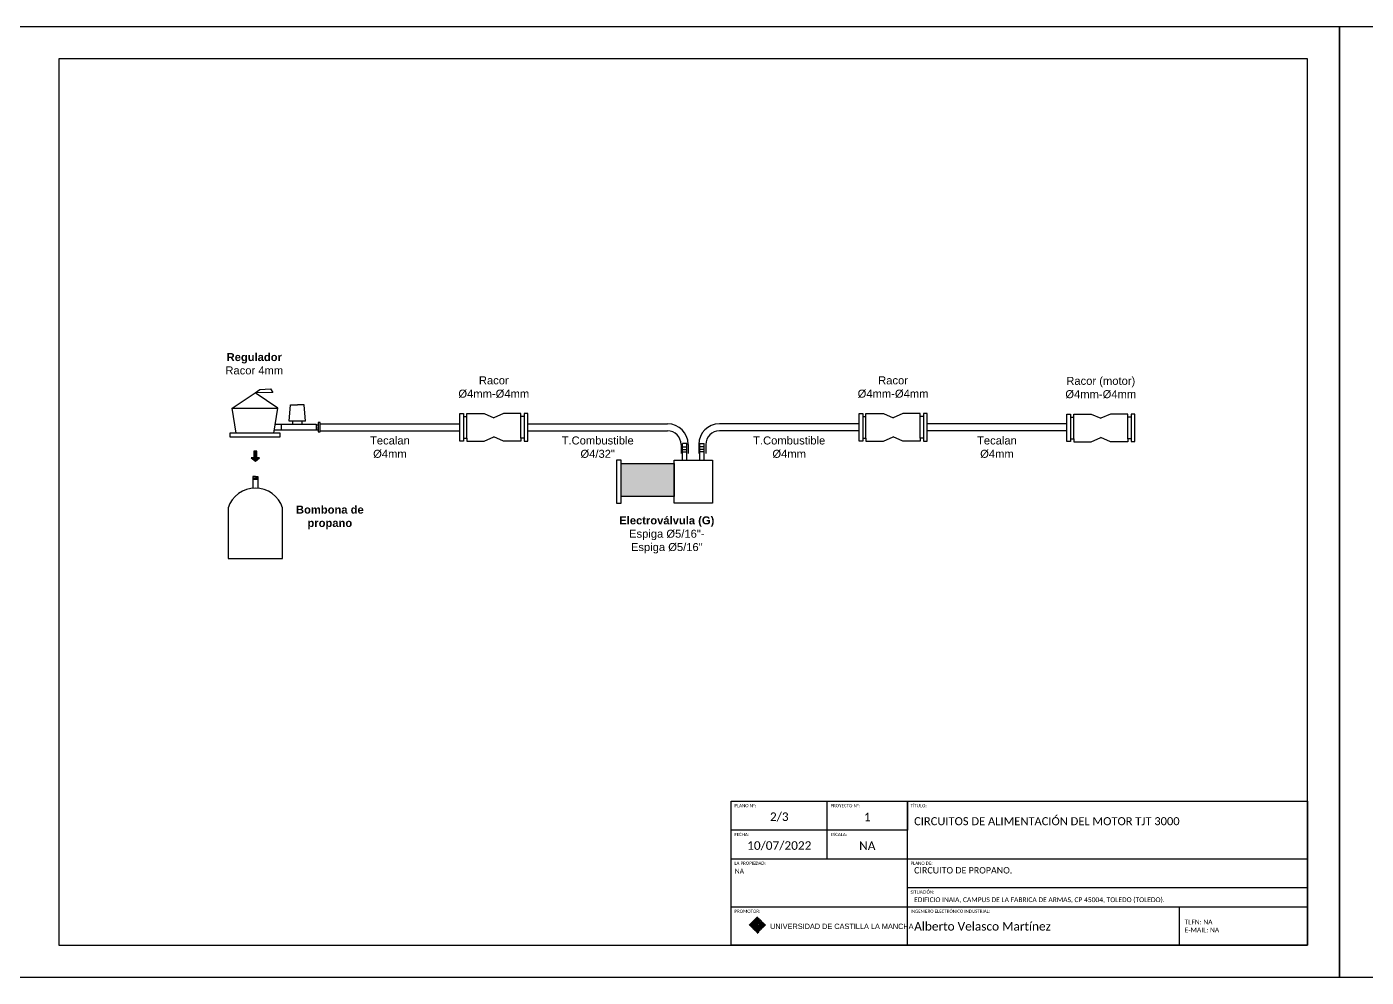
# Model space of a CAD drawing. Header units: millimetres. Extents: x 2619 to 3879, y 2394 to 2691.
# Drawn here: x 3049 to 3467.3, y 2393.6 to 2690.6 of the extents above; entities that cross this region are included whole.
import ezdxf

# ---------------------------------------------------------------- set-up
doc = ezdxf.new("R2010")
doc.units = ezdxf.units.MM
doc.layers.add('00_Leyenda', color=250, linetype='Continuous', lineweight=15)
for name, color, linetype in [('Cajetin', 7, 'Continuous'), ('Cajetin1', 7, 'Continuous'), ('Hoja', 7, 'Continuous')]:
    doc.layers.add(name, color=color, linetype=linetype)
doc.layers.add('LOGO CLM', color=7, linetype='Continuous', true_color=0xffffff)
doc.styles.add('estilo3', font='gdt.shx')
doc.styles.get("Standard").update_dxf_attribs({"font": 'arial.ttf'})

msp = doc.modelspace()

# ---------------------------------------------------------------- hatches: boundary and pattern name
h = msp.add_hatch(color=256)
h.dxf.hatch_style = 1
h.paths.add_polyline_path([(3119.85, 2555.92), (3119.07, 2555.92), (3120.34, 2554.85), (3121.61, 2555.92), (3120.82, 2555.92), (3120.82, 2557.98), (3119.85, 2557.98)])
at = {"transparency": 33554483}
h = msp.add_hatch(color=256, dxfattribs=at)
h.dxf.hatch_style = 1
h.paths.add_polyline_path([(3234.61, 2554.09), (3234.61, 2543.77), (3251.16, 2543.77), (3251.16, 2554.09)])

# ---------------------------------------------------------------- linework, layer by layer
for p, q in [((3120.24, 2576.2), (3121.73, 2577.27)), ((3121.73, 2577.27), (3125.12, 2577.48)), ((3121.73, 2577.27), (3121.73, 2577.27)), ((3125.12, 2577.48), (3125.83, 2576.28)), ((3113.09, 2571.41), (3120.24, 2576.2)), ((3125.83, 2576.28), (3120.24, 2576.2)), ((3127.39, 2571.41), (3120.24, 2576.2)), ((3114.34, 2563.61), (3113.09, 2571.41)), ((3113.09, 2571.41), (3127.39, 2571.41)), ((3126.14, 2563.61), (3127.39, 2571.41)), ((3130.88, 2567.34), (3131.32, 2572.45)), ((3131.32, 2572.45), (3133.46, 2572.45)), ((3135.6, 2572.45), (3133.46, 2572.45)), ((3136.04, 2567.34), (3135.6, 2572.45)), ((3184.19, 2561.11), (3184.19, 2569.72)), ((3184.19, 2569.72), (3185.36, 2569.72)), ((3185.36, 2569.72), (3185.36, 2561.11)), ((3185.36, 2568.81), (3186.34, 2568.81)), ((3186.34, 2568.81), (3186.34, 2569.75)), ((3186.34, 2569.75), (3191.79, 2569.75)), ((3186.34, 2562.03), (3186.34, 2568.81)), ((3191.79, 2569.75), (3194.81, 2568.42)), ((3197.83, 2569.75), (3194.81, 2568.42)), ((3203.28, 2569.75), (3197.83, 2569.75)), ((3203.28, 2568.81), (3203.28, 2569.75)), ((3204.27, 2568.81), (3203.28, 2568.81)), ((3203.28, 2562.03), (3203.28, 2568.81)), ((3205.44, 2569.72), (3204.27, 2569.72)), ((3204.27, 2569.72), (3204.27, 2561.11)), ((3205.44, 2561.11), (3205.44, 2569.72)), ((3308.87, 2561.11), (3308.87, 2569.72)), ((3308.87, 2569.72), (3310.04, 2569.72)), ((3310.04, 2569.72), (3310.04, 2561.11)), ((3310.04, 2568.81), (3311.03, 2568.81)), ((3311.03, 2568.81), (3311.03, 2569.75)), ((3311.03, 2569.75), (3316.48, 2569.75)), ((3311.03, 2562.03), (3311.03, 2568.81)), ((3316.48, 2569.75), (3319.5, 2568.42)), ((3322.52, 2569.75), (3319.5, 2568.42)), ((3327.97, 2569.75), (3322.52, 2569.75)), ((3327.97, 2568.81), (3327.97, 2569.75)), ((3328.96, 2568.81), (3327.97, 2568.81)), ((3327.97, 2562.03), (3327.97, 2568.81)), ((3330.13, 2569.72), (3328.96, 2569.72)), ((3328.96, 2569.72), (3328.96, 2561.11)), ((3330.13, 2561.11), (3330.13, 2569.72)), ((3373.75, 2560.95), (3373.75, 2569.56)), ((3373.75, 2569.56), (3374.92, 2569.56)), ((3374.92, 2569.56), (3374.92, 2560.95)), ((3374.92, 2568.64), (3375.91, 2568.64)), ((3375.91, 2568.64), (3375.91, 2569.59)), ((3375.91, 2569.59), (3381.36, 2569.59)), ((3375.91, 2561.87), (3375.91, 2568.64)), ((3381.36, 2569.59), (3384.37, 2568.26)), ((3387.39, 2569.59), (3384.37, 2568.26)), ((3392.84, 2569.59), (3387.39, 2569.59)), ((3392.84, 2568.64), (3392.84, 2569.59)), ((3393.83, 2568.64), (3392.84, 2568.64)), ((3392.84, 2561.87), (3392.84, 2568.64)), ((3395, 2569.56), (3393.83, 2569.56)), ((3393.83, 2569.56), (3393.83, 2560.95)), ((3395, 2560.95), (3395, 2569.56)), ((3139.3, 2564.51), (3126.29, 2564.5)), ((3126.59, 2566.4), (3139.3, 2566.4)), ((3128.45, 2566.4), (3128.45, 2564.51)), ((3136.04, 2567.34), (3130.88, 2567.34)), ((3139.3, 2566.4), (3139.3, 2564.51)), ((3139.3, 2566.23), (3139.92, 2566.23)), ((3139.3, 2564.67), (3139.92, 2564.67)), ((3139.92, 2566.23), (3139.92, 2565.36)), ((3139.92, 2564.67), (3139.92, 2565.54)), ((3140.56, 2566.51), (3184.19, 2566.51)), ((3140.56, 2564.3), (3184.19, 2564.3)), ((3205.44, 2566.51), (3249.06, 2566.51)), ((3205.44, 2564.3), (3249.06, 2564.3)), ((3308.87, 2566.51), (3265.25, 2566.51)), ((3308.87, 2564.3), (3265.25, 2564.3)), ((3373.75, 2566.51), (3330.13, 2566.51)), ((3373.75, 2564.3), (3330.13, 2564.3)), ((3185.36, 2561.11), (3184.19, 2561.11)), ((3185.36, 2562.03), (3186.34, 2562.03)), ((3186.34, 2562.03), (3186.34, 2561.08)), ((3186.34, 2561.08), (3191.79, 2561.08)), ((3191.79, 2561.08), (3194.81, 2562.41)), ((3197.83, 2561.08), (3194.81, 2562.41)), ((3203.28, 2561.08), (3197.83, 2561.08)), ((3204.27, 2562.03), (3203.28, 2562.03)), ((3203.28, 2562.03), (3203.28, 2561.08)), ((3204.27, 2561.11), (3205.44, 2561.11)), ((3253.29, 2560.08), (3253.29, 2557.25)), ((3253.78, 2555.21), (3253.78, 2560.41)), ((3255.09, 2560.41), (3253.78, 2560.41)), ((3255.09, 2555.21), (3255.09, 2560.41)), ((3255.5, 2560.08), (3255.5, 2557.25)), ((3258.81, 2560.08), (3258.81, 2557.25)), ((3259.16, 2555.21), (3259.16, 2560.41)), ((3259.16, 2560.41), (3260.47, 2560.41)), ((3260.47, 2555.21), (3260.47, 2560.41)), ((3261.02, 2560.08), (3261.02, 2557.25)), ((3310.04, 2561.11), (3308.87, 2561.11)), ((3310.04, 2562.03), (3311.03, 2562.03)), ((3311.03, 2562.03), (3311.03, 2561.08)), ((3311.03, 2561.08), (3316.48, 2561.08)), ((3316.48, 2561.08), (3319.5, 2562.41)), ((3322.52, 2561.08), (3319.5, 2562.41)), ((3327.97, 2561.08), (3322.52, 2561.08)), ((3328.96, 2562.03), (3327.97, 2562.03)), ((3327.97, 2562.03), (3327.97, 2561.08)), ((3328.96, 2561.11), (3330.13, 2561.11)), ((3374.92, 2560.95), (3373.75, 2560.95)), ((3374.92, 2561.87), (3375.91, 2561.87)), ((3375.91, 2561.87), (3375.91, 2560.92)), ((3375.91, 2560.92), (3381.36, 2560.92)), ((3381.36, 2560.92), (3384.37, 2562.25)), ((3387.39, 2560.92), (3384.37, 2562.25)), ((3392.84, 2560.92), (3387.39, 2560.92)), ((3393.83, 2561.87), (3392.84, 2561.87)), ((3392.84, 2561.87), (3392.84, 2560.92)), ((3393.83, 2560.95), (3395, 2560.95)), ((3253.78, 2559.36), (3255.09, 2559.36)), ((3253.78, 2558.48), (3255.09, 2558.48)), ((3253.78, 2557.81), (3255.09, 2557.81)), ((3260.47, 2559.36), (3259.16, 2559.36)), ((3260.47, 2558.48), (3259.16, 2558.48)), ((3260.47, 2557.81), (3259.16, 2557.81)), ((3120.34, 2550.08), (3119.55, 2550.08)), ((3119.55, 2550.08), (3119.55, 2546.42)), ((3119.55, 2549.62), (3121.13, 2549.62)), ((3119.55, 2549.27), (3121.13, 2549.27)), ((3120.34, 2550.08), (3121.13, 2550.08)), ((3121.13, 2550.08), (3121.13, 2546.42))]:
    msp.add_line(p, q)
for points in [[(3131.93, 2566.4), (3134.99, 2566.4), (3134.99, 2567.34), (3131.93, 2567.34)], [(3139.92, 2563.99), (3140.56, 2563.99), (3140.56, 2566.91), (3139.92, 2566.91)], [(3112.39, 2562.49), (3128.09, 2562.49), (3128.09, 2563.61), (3112.39, 2563.61)], [(3120.82, 2557.98), (3119.85, 2557.98), (3119.85, 2555.92), (3119.07, 2555.92), (3120.34, 2554.85), (3121.61, 2555.92), (3120.82, 2555.92)], [(3233.14, 2541.73), (3234.61, 2541.73), (3234.61, 2555.21), (3233.14, 2555.21)], [(3234.61, 2554.09), (3251.16, 2554.09), (3251.16, 2543.77), (3234.61, 2543.77)], [(3251.16, 2555.21), (3263.09, 2555.21), (3263.09, 2541.73), (3251.16, 2541.73)]]:
    msp.add_lwpolyline(points, close=True)
msp.add_lwpolyline([(3111.85, 2540.3), (3111.85, 2524.41), (3128.82, 2524.41), (3128.82, 2540.3)])
for centre, radius, start, end in [((3249.06, 2560.08), 6.44, 0, 90), ((3249.06, 2560.08), 4.22, 0, 90), ((3265.25, 2560.08), 6.44, 90, 180), ((3265.25, 2560.08), 4.22, 90, 180), ((3120.34, 2537.5), 8.93, 18.2035, 161.7965)]:
    msp.add_arc(centre, radius, start, end)
at = {"layer": 'Cajetin'}
msp.add_line((3323.96, 2439.59), (3323.96, 2448.59), dxfattribs=at)
at = {"layer": 'Cajetin1'}
for p, q in [((3298.96, 2430.59), (3298.96, 2448.59)), ((3323.96, 2439.59), (3268.96, 2439.59)), ((3268.96, 2430.59), (3448.96, 2430.59)), ((3323.96, 2421.59), (3448.96, 2421.59)), ((3408.96, 2403.59), (3408.96, 2415.59))]:
    msp.add_line(p, q, dxfattribs=at)
for points in [[(3058.96, 2403.59), (3448.96, 2403.59), (3448.96, 2680.59), (3058.96, 2680.59)], [(3448.96, 2448.59), (3448.96, 2430.59), (3448.96, 2403.59), (3268.96, 2403.59), (3268.96, 2448.59)]]:
    msp.add_lwpolyline(points, close=True, dxfattribs=at)
for points in [[(3323.96, 2448.59), (3323.96, 2439.59), (3268.96, 2439.59)], [(3268.96, 2415.59), (3323.96, 2415.59), (3323.96, 2439.59)], [(3323.96, 2403.59), (3323.96, 2415.59), (3448.96, 2415.59)]]:
    msp.add_lwpolyline(points, dxfattribs=at)
at = {"layer": 'Hoja'}
for points in [[(3038.96, 2393.59), (3458.96, 2393.59), (3458.96, 2690.59), (3038.96, 2690.59)], [(3458.96, 2393.59), (3878.96, 2393.59), (3878.96, 2690.59), (3458.96, 2690.59)]]:
    msp.add_lwpolyline(points, close=True, dxfattribs=at)
at = {"layer": 'LOGO CLM', "color": 234, "true_color": 0x971c47}
for p, q in [((3274.58, 2409.91), (3277.15, 2412.48)), ((3274.61, 2409.87), (3276.1, 2411.36)), ((3274.65, 2409.83), (3275.86, 2411.04)), ((3274.69, 2409.79), (3275.77, 2410.88)), ((3274.73, 2409.76), (3275.72, 2410.74)), ((3274.77, 2409.72), (3275.67, 2410.62)), ((3274.8, 2409.68), (3275.64, 2410.52)), ((3274.84, 2409.64), (3275.62, 2410.42)), ((3274.88, 2409.6), (3275.6, 2410.33)), ((3274.92, 2409.57), (3275.59, 2410.24)), ((3274.96, 2409.53), (3275.59, 2410.16)), ((3274.99, 2409.49), (3275.58, 2410.08)), ((3275.03, 2409.45), (3275.58, 2410)), ((3275.07, 2409.41), (3275.58, 2409.93)), ((3275.11, 2409.38), (3275.58, 2409.85)), ((3275.15, 2409.34), (3275.58, 2409.78)), ((3275.18, 2409.3), (3275.58, 2409.7)), ((3275.22, 2409.26), (3275.58, 2409.62)), ((3275.26, 2409.22), (3275.58, 2409.55)), ((3275.3, 2409.19), (3275.58, 2409.47)), ((3275.82, 2410.17), (3276.22, 2410.56)), ((3275.82, 2410.09), (3276.12, 2410.39)), ((3275.82, 2410.01), (3276.08, 2410.27)), ((3275.82, 2409.94), (3276.05, 2410.17)), ((3275.82, 2409.86), (3276.04, 2410.08)), ((3275.82, 2409.78), (3276.03, 2410)), ((3275.82, 2409.71), (3276.03, 2409.92)), ((3275.82, 2409.63), (3276.03, 2409.85)), ((3275.82, 2409.56), (3276.03, 2409.77)), ((3275.82, 2409.48), (3276.03, 2409.69)), ((3275.82, 2409.4), (3276.03, 2409.62)), ((3275.82, 2409.33), (3276.03, 2409.54)), ((3275.82, 2409.25), (3276.03, 2409.47)), ((3275.83, 2410.25), (3277.25, 2411.67)), ((3275.85, 2410.34), (3277.19, 2411.69)), ((3275.87, 2410.44), (3277.13, 2411.7)), ((3275.89, 2410.54), (3277.03, 2411.68)), ((3275.93, 2410.66), (3276.92, 2411.64)), ((3275.99, 2410.79), (3276.78, 2411.58)), ((3276.09, 2410.97), (3276.61, 2411.48)), ((3276.2, 2411.45), (3277.19, 2412.45)), ((3276.25, 2409.98), (3277.09, 2410.83)), ((3276.25, 2409.91), (3277.16, 2410.83)), ((3276.25, 2410.07), (3277.01, 2410.82)), ((3276.25, 2409.83), (3277.23, 2410.82)), ((3276.25, 2409.76), (3276.58, 2410.1)), ((3276.25, 2409.68), (3276.49, 2409.93)), ((3276.25, 2409.6), (3276.46, 2409.82)), ((3276.25, 2409.53), (3276.45, 2409.74)), ((3276.25, 2409.45), (3276.45, 2409.66)), ((3276.25, 2409.38), (3276.46, 2409.59)), ((3276.25, 2409.3), (3276.47, 2409.53)), ((3276.25, 2409.23), (3276.49, 2409.47)), ((3276.25, 2409.15), (3276.51, 2409.42)), ((3276.27, 2410.16), (3276.91, 2410.8)), ((3276.31, 2410.27), (3276.8, 2410.77)), ((3276.39, 2410.43), (3276.65, 2410.69)), ((3276.51, 2411.69), (3277.23, 2412.41)), ((3276.51, 2410.86), (3277.3, 2411.65)), ((3276.66, 2408.97), (3277.53, 2409.84)), ((3276.67, 2409.73), (3277.08, 2410.14)), ((3276.67, 2409.65), (3277.16, 2410.14)), ((3276.67, 2408.89), (3277.55, 2409.78)), ((3276.67, 2408.82), (3277.56, 2409.71)), ((3276.67, 2408.74), (3277.55, 2409.63)), ((3276.67, 2408.67), (3277.52, 2409.52)), ((3276.68, 2411.78), (3277.27, 2412.37)), ((3276.68, 2410.95), (3277.36, 2411.63)), ((3276.68, 2409.82), (3276.99, 2410.13)), ((3276.68, 2409.59), (3277.22, 2410.13)), ((3276.7, 2409.53), (3277.28, 2410.11)), ((3276.71, 2410.22), (3277.3, 2410.81)), ((3276.72, 2409.48), (3277.33, 2410.09)), ((3276.75, 2409.43), (3277.37, 2410.06)), ((3276.76, 2409.97), (3276.83, 2410.05)), ((3276.79, 2409.39), (3277.42, 2410.02)), ((3276.8, 2410.99), (3277.41, 2411.6)), ((3276.8, 2409.33), (3277.45, 2409.98)), ((3276.8, 2409.25), (3277.49, 2409.94)), ((3276.8, 2409.18), (3277.51, 2409.89)), ((3276.81, 2411.84), (3277.31, 2412.33)), ((3276.88, 2410.32), (3277.36, 2410.8)), ((3276.9, 2411.02), (3277.46, 2411.58)), ((3276.93, 2411.88), (3277.34, 2412.29)), ((3276.99, 2411.04), (3277.51, 2411.56)), ((3276.99, 2410.35), (3277.42, 2410.78)), ((3277.04, 2411.91), (3277.38, 2412.26)), ((3277.07, 2410.36), (3277.47, 2410.76)), ((3277.08, 2411.04), (3277.56, 2411.53)), ((3277.13, 2411.93), (3277.42, 2412.22)), ((3277.15, 2411.04), (3277.61, 2411.5)), ((3277.15, 2410.36), (3277.52, 2410.73)), ((3277.19, 2411.91), (3277.46, 2412.18)), ((3277.22, 2411.04), (3277.66, 2411.47)), ((3277.22, 2410.35), (3277.57, 2410.7)), ((3277.25, 2411.9), (3277.49, 2412.14)), ((3277.28, 2410.34), (3277.62, 2410.67)), ((3277.29, 2411.03), (3277.7, 2411.44)), ((3277.31, 2411.88), (3277.53, 2412.1)), ((3277.34, 2410.32), (3277.66, 2410.64)), ((3277.35, 2411.02), (3277.74, 2411.41)), ((3277.36, 2411.86), (3277.57, 2412.07)), ((3277.39, 2410.3), (3277.7, 2410.61)), ((3277.42, 2411.84), (3277.61, 2412.03)), ((3277.42, 2411), (3277.79, 2411.37)), ((3277.44, 2410.27), (3277.74, 2410.57)), ((3277.47, 2411.82), (3277.65, 2411.99)), ((3277.47, 2410.98), (3277.83, 2411.34)), ((3277.49, 2410.24), (3277.78, 2410.53)), ((3277.52, 2411.79), (3277.68, 2411.95)), ((3277.53, 2410.96), (3277.87, 2411.3)), ((3277.53, 2410.21), (3277.81, 2410.49)), ((3277.57, 2410.17), (3277.85, 2410.45)), ((3277.58, 2411.77), (3277.72, 2411.92)), ((3277.58, 2410.94), (3277.91, 2411.27)), ((3277.61, 2410.13), (3277.87, 2410.4)), ((3277.63, 2411.74), (3277.76, 2411.88)), ((3277.63, 2410.92), (3277.95, 2411.23)), ((3277.64, 2410.09), (3277.9, 2410.35)), ((3277.64, 2409.25), (3278, 2409.62)), ((3277.67, 2411.72), (3277.8, 2411.84)), ((3277.67, 2410.05), (3277.93, 2410.3)), ((3277.68, 2410.89), (3277.98, 2411.19)), ((3277.68, 2409.22), (3278, 2409.54)), ((3277.69, 2409.38), (3278, 2409.69)), ((3277.7, 2410), (3277.95, 2410.25)), ((3277.71, 2409.18), (3278, 2409.46)), ((3277.72, 2411.69), (3277.84, 2411.8)), ((3277.72, 2409.95), (3277.97, 2410.19)), ((3277.73, 2410.86), (3278.02, 2411.15)), ((3277.74, 2409.89), (3277.98, 2410.13)), ((3277.74, 2409.51), (3278, 2409.77)), ((3277.76, 2409.83), (3277.99, 2410.06)), ((3277.77, 2411.66), (3277.87, 2411.76)), ((3277.77, 2410.83), (3278.05, 2411.11)), ((3277.77, 2409.76), (3278, 2409.99)), ((3277.77, 2409.69), (3278, 2409.92)), ((3277.77, 2409.61), (3278, 2409.84)), ((3277.81, 2411.63), (3277.91, 2411.73)), ((3277.81, 2410.79), (3278.08, 2411.06)), ((3277.86, 2411.6), (3277.95, 2411.69)), ((3277.86, 2410.76), (3278.12, 2411.02)), ((3277.89, 2410.72), (3278.15, 2410.98)), ((3277.9, 2411.56), (3277.99, 2411.65)), ((3277.93, 2410.68), (3278.18, 2410.93)), ((3277.94, 2411.53), (3278.03, 2411.61)), ((3277.97, 2410.64), (3278.2, 2410.88)), ((3277.98, 2411.49), (3278.06, 2411.57)), ((3278, 2410.6), (3278.23, 2410.83)), ((3278.02, 2411.46), (3278.1, 2411.54)), ((3278.03, 2410.56), (3278.26, 2410.78)), ((3278.06, 2411.42), (3278.14, 2411.5)), ((3278.06, 2410.51), (3278.28, 2410.73)), ((3278.09, 2410.46), (3278.3, 2410.68)), ((3278.1, 2411.38), (3278.18, 2411.46)), ((3278.11, 2410.41), (3278.32, 2410.62)), ((3278.13, 2410.36), (3278.34, 2410.56)), ((3278.14, 2411.34), (3278.21, 2411.42)), ((3278.16, 2410.3), (3278.36, 2410.51)), ((3278.17, 2411.3), (3278.25, 2411.38)), ((3278.17, 2410.24), (3278.38, 2410.45)), ((3278.19, 2410.18), (3278.39, 2410.39)), ((3278.2, 2410.12), (3278.4, 2410.32)), ((3278.21, 2411.26), (3278.29, 2411.35)), ((3278.21, 2410.05), (3278.41, 2410.26)), ((3278.21, 2409.98), (3278.42, 2410.19)), ((3278.21, 2409.91), (3278.42, 2410.12)), ((3278.21, 2409.83), (3278.43, 2410.04)), ((3278.21, 2409.75), (3278.43, 2409.97)), ((3278.21, 2409.68), (3278.43, 2409.89)), ((3278.21, 2409.6), (3278.43, 2409.81)), ((3278.21, 2409.53), (3278.43, 2409.74)), ((3278.21, 2409.45), (3278.43, 2409.66)), ((3278.21, 2409.37), (3278.43, 2409.59)), ((3278.21, 2409.3), (3278.43, 2409.51)), ((3278.21, 2409.22), (3278.43, 2409.44)), ((3278.24, 2411.22), (3278.33, 2411.31)), ((3278.27, 2411.18), (3278.37, 2411.27)), ((3278.3, 2411.13), (3278.4, 2411.23)), ((3278.33, 2411.09), (3278.44, 2411.2)), ((3278.36, 2411.04), (3278.48, 2411.16)), ((3278.39, 2410.99), (3278.52, 2411.12)), ((3278.42, 2410.94), (3278.56, 2411.08)), ((3278.44, 2410.89), (3278.59, 2411.04)), ((3278.47, 2410.84), (3278.63, 2411.01)), ((3278.49, 2410.79), (3278.67, 2410.97)), ((3278.51, 2410.73), (3278.71, 2410.93)), ((3278.53, 2410.68), (3278.75, 2410.89)), ((3278.55, 2410.62), (3278.78, 2410.85)), ((3278.57, 2410.56), (3278.82, 2410.82)), ((3278.58, 2410.5), (3278.86, 2410.78)), ((3278.6, 2410.44), (3278.9, 2410.74)), ((3278.61, 2410.38), (3278.93, 2410.7)), ((3278.62, 2410.31), (3278.97, 2410.66)), ((3278.63, 2410.25), (3279.01, 2410.63)), ((3278.64, 2410.18), (3279.05, 2410.59)), ((3278.64, 2410.1), (3279.09, 2410.55)), ((3278.64, 2410.03), (3279.12, 2410.51)), ((3278.64, 2409.95), (3279.16, 2410.48)), ((3278.64, 2409.88), (3279.2, 2410.44)), ((3278.64, 2409.8), (3279.24, 2410.4)), ((3278.64, 2409.73), (3279.28, 2410.36)), ((3278.64, 2409.65), (3279.31, 2410.32)), ((3278.64, 2409.57), (3279.35, 2410.29)), ((3278.64, 2409.5), (3279.39, 2410.25)), ((3278.64, 2409.42), (3279.43, 2410.21)), ((3278.64, 2409.35), (3279.47, 2410.17)), ((3278.64, 2409.27), (3279.5, 2410.13)), ((3278.64, 2409.2), (3279.54, 2410.1)), ((3278.64, 2409.12), (3279.58, 2410.06)), ((3278.64, 2409.04), (3279.62, 2410.02)), ((3278.64, 2408.97), (3279.65, 2409.98)), ((3278.64, 2408.89), (3279.69, 2409.94)), ((3275.33, 2409.15), (3275.58, 2409.4)), ((3275.37, 2409.11), (3275.58, 2409.32)), ((3275.41, 2409.07), (3275.58, 2409.24)), ((3275.45, 2409.04), (3275.58, 2409.17)), ((3275.49, 2409), (3275.58, 2409.09)), ((3275.52, 2408.96), (3275.58, 2409.02)), ((3275.56, 2408.92), (3275.58, 2408.94)), ((3275.82, 2409.18), (3276.03, 2409.39)), ((3275.82, 2409.1), (3276.03, 2409.31)), ((3275.82, 2409.03), (3276.03, 2409.24)), ((3275.82, 2408.95), (3276.03, 2409.16)), ((3275.82, 2408.87), (3276.03, 2409.09)), ((3275.82, 2408.8), (3276.03, 2409.01)), ((3275.82, 2408.72), (3276.03, 2408.94)), ((3275.83, 2408.66), (3276.03, 2408.86)), ((3275.87, 2408.62), (3276.03, 2408.78)), ((3275.9, 2408.58), (3276.03, 2408.71)), ((3275.94, 2408.54), (3276.03, 2408.63)), ((3275.98, 2408.5), (3276.03, 2408.56)), ((3276.02, 2408.47), (3276.03, 2408.48)), ((3276.25, 2409.07), (3276.54, 2409.37)), ((3276.25, 2409), (3276.57, 2409.32)), ((3276.25, 2408.92), (3276.6, 2409.28)), ((3276.25, 2408.85), (3276.46, 2409.06)), ((3276.25, 2408.77), (3276.45, 2408.98)), ((3276.25, 2408.7), (3276.45, 2408.9)), ((3276.25, 2408.62), (3276.45, 2408.83)), ((3276.25, 2408.54), (3276.45, 2408.75)), ((3276.25, 2408.47), (3276.45, 2408.67)), ((3276.25, 2408.39), (3276.45, 2408.6)), ((3276.25, 2408.32), (3276.45, 2408.52)), ((3276.25, 2408.24), (3276.45, 2408.45)), ((3276.28, 2408.2), (3276.45, 2408.37)), ((3276.32, 2408.16), (3276.45, 2408.29)), ((3276.36, 2408.13), (3276.45, 2408.22)), ((3276.4, 2408.09), (3276.45, 2408.14)), ((3276.43, 2408.05), (3276.45, 2408.07)), ((3276.67, 2408.59), (3277.42, 2409.35)), ((3276.67, 2408.51), (3277.42, 2409.27)), ((3276.67, 2408.44), (3277.42, 2409.19)), ((3276.67, 2408.36), (3277.42, 2409.12)), ((3276.67, 2408.29), (3277.48, 2409.1)), ((3276.67, 2408.21), (3277.52, 2409.07)), ((3276.67, 2408.13), (3277.55, 2409.02)), ((3276.67, 2408.06), (3277.56, 2408.95)), ((3276.67, 2407.98), (3277.56, 2408.87)), ((3276.67, 2407.91), (3277.56, 2408.8)), ((3276.67, 2407.83), (3277.56, 2408.72)), ((3276.7, 2407.79), (3277.56, 2408.65)), ((3276.73, 2407.75), (3277.56, 2408.57)), ((3276.77, 2407.71), (3277.56, 2408.5)), ((3276.81, 2407.67), (3277.56, 2408.42)), ((3276.85, 2407.64), (3277.56, 2408.34)), ((3276.89, 2407.6), (3277.56, 2408.27)), ((3276.92, 2407.56), (3277.56, 2408.19)), ((3276.96, 2407.52), (3277.56, 2408.12)), ((3277, 2407.48), (3277.56, 2408.04)), ((3277.04, 2407.45), (3277.56, 2407.97)), ((3277.08, 2407.41), (3277.56, 2407.89)), ((3277.11, 2407.37), (3277.56, 2407.81)), ((3277.74, 2409.13), (3278, 2409.39)), ((3277.76, 2409.07), (3278, 2409.31)), ((3277.77, 2409.01), (3278, 2409.24)), ((3277.77, 2408.93), (3278, 2409.16)), ((3277.77, 2408.86), (3278, 2409.08)), ((3277.77, 2408.78), (3278, 2409.01)), ((3277.77, 2408.71), (3278, 2408.93)), ((3277.77, 2408.63), (3278, 2408.86)), ((3277.77, 2408.55), (3278, 2408.78)), ((3277.77, 2408.48), (3278, 2408.71)), ((3277.77, 2408.4), (3278, 2408.63)), ((3277.77, 2408.33), (3278, 2408.55)), ((3277.77, 2408.25), (3278, 2408.48)), ((3277.77, 2408.17), (3278, 2408.4)), ((3277.77, 2408.1), (3278, 2408.33)), ((3277.81, 2408.07), (3278, 2408.25)), ((3278.21, 2409.15), (3278.43, 2409.36)), ((3278.21, 2409.07), (3278.43, 2409.28)), ((3278.21, 2409), (3278.43, 2409.21)), ((3278.21, 2408.92), (3278.43, 2409.13)), ((3278.21, 2408.84), (3278.43, 2409.06)), ((3278.21, 2408.77), (3278.43, 2408.98)), ((3278.21, 2408.69), (3278.43, 2408.9)), ((3278.21, 2408.62), (3278.43, 2408.83)), ((3278.21, 2408.54), (3278.43, 2408.75)), ((3278.21, 2408.47), (3278.43, 2408.68))]:
    msp.add_line(p, q, dxfattribs=at)

# ---------------------------------------------------------------- texts
at = {"char_height": 2.5}
for s, width, heights, insert, attachment_point in [('\\pxqc;{\\fArial|b1|i0|c0|p34;Regulador\\P}Racor 4mm', 55.7516, [0], (3092.13, 2588.63), 1), ('\\pxqc;Racor\\PØ4mm-Ø4mm', 33.8737, [13.95], (3194.81, 2577.98), 5), ('\\pxqc;Racor\\PØ4mm-Ø4mm', 33.8737, [13.95], (3319.5, 2577.98), 5), ('\\pxqc;Racor (motor)\\PØ4mm-Ø4mm', 33.8737, [13.95], (3384.37, 2577.82), 5), ('\\A1;\\pxqc;Tecalan\\PØ4mm', 33.8737, [13.95], (3162.37, 2559.19), 5), ('\\A1;\\pxqc;T.Combustible\\PØ4/32"', 33.8737, [13.95], (3227.25, 2559.19), 5), ('\\A1;\\pxqc;T.Combustible\\PØ4mm', 33.8737, [13.95], (3287.06, 2559.19), 5), ('\\A1;\\pxqc;Tecalan\\PØ4mm', 33.8737, [13.95], (3351.94, 2559.19), 5), ('\\pxqc;{\\fArial|b1|i0|c0|p34;Bombona de \\Ppropano}', 55.7516, [0], (3115.73, 2540.96), 1), ('\\pxqc;{\\fArial|b1|i0|c0|p34;Electroválvula (G)\\P\\A1;\\fArial|b0|i0|c0|p34;Espiga Ø5/16"-\\PEspiga Ø5/16"}', 55.7516, [0], (3220.96, 2537.6), 1)]:
    msp.add_mtext_dynamic_manual_height_columns(s, width=width, gutter_width=12.5, heights=heights, dxfattribs=dict(at, insert=insert, attachment_point=attachment_point))
at = {"layer": '00_Leyenda', "linetype": 'ByBlock', "lineweight": 0}
for s, width, heights, insert, char_height, attachment_point in [('\\pxi1,ql;{\\fCalibri Light|b0|i0|c0|p34;PLANO Nº:}', 84.3774, [10.15], (3268.96, 2447.71), 1, 1), ('\\pxi1,ql;{\\fCalibri Light|b0|i0|c0|p34;PROYECTO Nº:}', 84.3774, [10.15], (3298.96, 2447.71), 1, 1), ('\\pxi1,ql;{\\fCalibri Light|b0|i0|c0|p34;TÍTULO:}', 84.3774, [10.15], (3323.96, 2447.71), 1, 1), ('{\\fCalibri Light|b0|i0|c0|p34;2/3}', 30, [5.09], (3283.96, 2443.66), 2.6667, 5), ('\\pxqc;{\\fCalibri Light|b0|i0|c0|p34;1}', 25, [5.09], (3298.96, 2444.99), 2.6667, 1), ('{\\fCalibri Light|b0|i0|c0|p34;CIRCUITOS DE ALIMENTACIÓN DEL MOTOR TJT 3000}', 125, [13.01], (3326.08, 2443.6), 2.5, 1), ('\\pxi1,ql;{\\fCalibri Light|b0|i0|c0|p34;FECHA:}', 84.3774, [10.15], (3268.96, 2438.71), 1, 1), ('\\pxi1,ql;{\\fCalibri Light|b0|i0|c0|p34;ESCALA:}', 84.3774, [10.15], (3298.96, 2438.71), 1, 1), ('{\\fCalibri Light|b0|i0|c0|p34;10/07/2022}', 30, [5.09], (3283.96, 2434.66), 2.6667, 5), ('\\pxqc;{\\fCalibri Light|b0|i0|c0|p34;NA}', 25, [5.09], (3298.96, 2436.01), 2.6667, 1), ('\\pxi1,ql;{\\fCalibri Light|b0|i0|c0|p34;LA PROPIEDAD:}', 84.3774, [10.15], (3268.96, 2429.71), 1, 1), ('{\\fCalibri Light|b0|i0|c0|p34;NA}', 53.1941, [12.17], (3270.08, 2427.48), 1.5, 1), ('\\pxi1,ql;{\\fCalibri Light|b0|i0|c0|p34;PLANO DE:}', 84.3774, [10.15], (3323.96, 2429.71), 1, 1), ('{\\fCalibri Light|b0|i0|c0|p34;CIRCUITO DE PROPANO.}', 124.5512, [4.51], (3326.08, 2428.01), 2, 1), ('\\pxi1,ql;{\\fCalibri Light|b0|i0|c0|p34;SITUACIÓN:}', 84.3774, [10.15], (3323.96, 2420.71), 1, 1), ('{\\fCalibri Light|b0|i0|c0|p34;EDIFICIO INAIA, CAMPUS DE LA FABRICA DE ARMAS, CP 45004, TOLEDO (TOLEDO).}', 125, [13.01], (3326.08, 2418.56), 1.5, 1), ('\\pxi1,ql;{\\fCalibri Light|b0|i0|c0|p34;PROMOTOR:}', 84.3774, [10.15], (3268.96, 2414.71), 1, 1), ('\\pxi1,ql;{\\fCalibri Light|b0|i0|c0|p34;INGENIERO ELECTRÓNICO INDUSTRIAL:}', 84.3774, [10.15], (3323.96, 2414.71), 1, 1), ('{\\fCalibri Light|b0|i0|c0|p34;Alberto Velasco Martínez}', 85, [11.4], (3326.08, 2409.49), 2.6667, 4), ('\\pxql;{\\fCalibri Light|b0|i0|c0|p34;   TLFN: NA\\P   E-MAIL: NA}', 40, [12], (3408.96, 2409.59), 1.5, 4)]:
    msp.add_mtext_dynamic_manual_height_columns(s, width=width, gutter_width=13.33, heights=heights, dxfattribs=dict(at, insert=insert, char_height=char_height, attachment_point=attachment_point))
at = {"layer": 'LOGO CLM', "color": 234, "true_color": 0x971c47, "insert": (3281.1, 2410.33), "char_height": 1.6667, "width": 41.3899, "attachment_point": 1, "style": 'estilo3'}
msp.add_mtext('{\\fArial Narrow|b0|i0|c0|p34;UNIVERSIDAD DE CASTILLA LA MANCHA}', dxfattribs=at)

doc.saveas('drawing.dxf')
